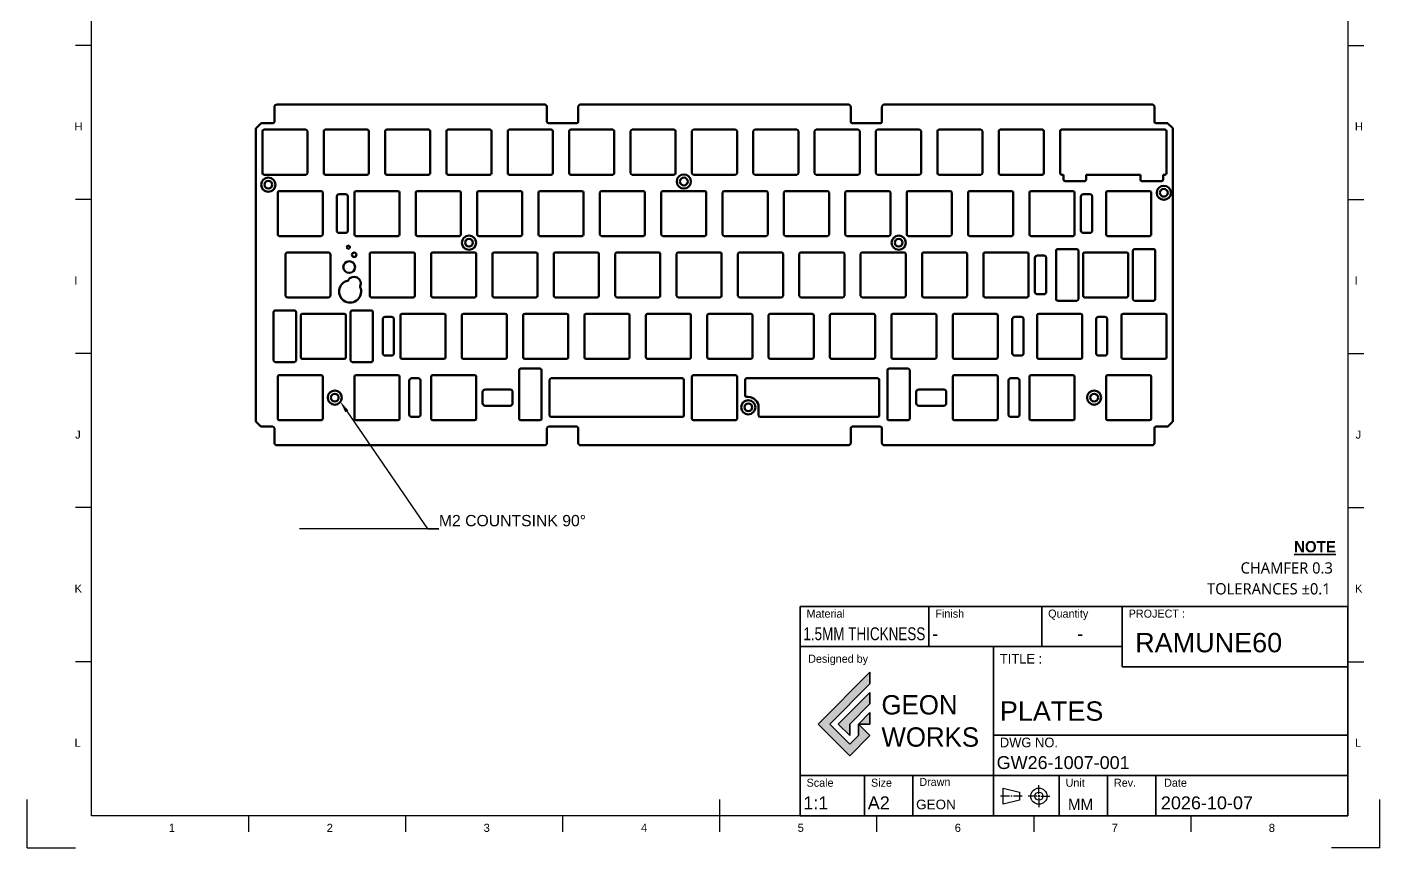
# Model space of a CAD drawing. Header units: millimetres. Extents: x 0 to 420, y 0 to 594.
# Drawn here: x 0 to 420, y 0 to 254.9 of the extents above; entities that cross this region are included whole.
import ezdxf
from ezdxf import colors
from ezdxf.entities.mleader import LeaderData, LeaderLine
from ezdxf.math import Vec2, Vec3

# ---------------------------------------------------------------- set-up
doc = ezdxf.new("R2010")
doc.units = ezdxf.units.MM
doc.header["$LTSCALE"] = 0.75
for name, color, linetype, lineweight in [('BORDER', 7, 'Continuous', 25), ('Hole Notes', 7, 'Continuous', 25), ('TITLEBLOCK', 7, 'Continuous', 35), ('Visible', 7, 'Continuous', 50)]:
    doc.layers.add(name, color=color, linetype=linetype, lineweight=lineweight)
doc.layers.add('SLD-0', color=7, linetype='Continuous')
doc.styles.add('MtXpl___1', font='malgun.ttf')
doc.styles.add('MtXpl_Century_Gothic', font='GOTHIC.TTF')
doc.styles.add('MtXpl_OCR-A_BT', font='')
doc.styles.add('MtXpl_OCR-A_BT_1', font='')
doc.styles.get("Standard").update_dxf_attribs({"font": 'arial.ttf'})
doc.styles.get('MtXpl_OCR-A_BT').set_extended_font_data('OCR-A BT')
doc.styles.get('MtXpl_OCR-A_BT_1').set_extended_font_data('OCR-A BT', bold=True)

# ---------------------------------------------------------------- blocks, each defined once
blk = doc.blocks.new('ISO_A2(P)_SHEET')
for p, q in [((20, 10), (20, 584)), ((410, 584), (410, 10)), ((20, 249.17), (15, 249.17)), ((410, 249.17), (415, 249.17)), ((20, 201.33), (15, 201.33)), ((410, 201.33), (415, 201.33)), ((20, 153.5), (15, 153.5)), ((410, 153.5), (415, 153.5)), ((20, 105.67), (15, 105.67)), ((410, 105.67), (415, 105.67)), ((20, 57.83), (15, 57.83)), ((410, 57.83), (415, 57.83)), ((0, 0), (0, 15)), ((215, 15), (215, 5)), ((420, 0), (420, 15)), ((410, 10), (20, 10)), ((68.75, 10), (68.75, 5)), ((117.5, 10), (117.5, 5)), ((166.25, 10), (166.25, 5)), ((263.75, 10), (263.75, 5)), ((312.5, 10), (312.5, 5)), ((361.25, 10), (361.25, 5)), ((0, 0), (15, 0)), ((420, 0), (405, 0))]:
    blk.add_line(p, q)
for s, p in [('H', (14.72, 222.75)), ('H', (412.22, 222.75)), ('I', (14.67, 174.92)), ('I', (412.17, 174.92)), ('J', (14.91, 127.08)), ('J', (412.41, 127.08)), ('K', (14.74, 79.25)), ('K', (412.24, 79.25)), ('L', (14.74, 31.42)), ('L', (412.24, 31.42)), ('1', (43.99, 4.99)), ('2', (93.02, 4.99)), ('3', (141.73, 4.99)), ('4', (190.58, 5)), ('5', (239.23, 5)), ('6', (287.99, 4.99)), ('7', (336.71, 5)), ('8', (385.48, 4.99))]:
    blk.add_text(s, height=2.5).set_placement(p)
blk = doc.blocks.new('TITLEGW')
h = blk.add_hatch(color=256)
h.dxf.hatch_style = 1
h.paths.add_polyline_path([(-148.32, 40.97), (-148.32, 44.55), (-164.4, 28.46), (-154.57, 18.63), (-148.32, 24.89), (-151.89, 28.46), (-151.89, 24.89), (-154.57, 22.21), (-160.83, 28.46)])
h.paths.add_polyline_path([(-148.32, 34.72), (-148.32, 38.29), (-158.15, 28.46), (-154.57, 24.89), (-154.57, 28.46)], flags=17)
h.paths.add_polyline_path([(-148.32, 32.04), (-151.89, 28.46), (-148.32, 28.46)], flags=16)
for p, q in [((-170, 0), (-170, 65)), ((-170, 65), (0, 65)), ((-130, 65), (-130, 52.5)), ((-95, 65), (-95, 52.5)), ((-70, 46.25), (-70, 65)), ((0, 0), (0, 65)), ((-110, 52.5), (-170, 52.5)), ((-110, 0), (-110, 52.5)), ((-110, 52.5), (-70, 52.5)), ((-70, 46.25), (0, 46.25)), ((-148.32, 44.55), (-164.4, 28.46)), ((-148.32, 44.55), (-148.32, 40.97)), ((-148.32, 40.97), (-160.83, 28.46)), ((-148.32, 38.29), (-158.15, 28.46)), ((-148.32, 38.29), (-148.32, 34.72)), ((-148.32, 34.72), (-154.57, 28.46)), ((-148.32, 32.04), (-151.89, 28.46)), ((-148.32, 32.04), (-148.32, 28.46)), ((-164.4, 28.46), (-154.57, 18.63)), ((-160.83, 28.46), (-154.57, 22.21)), ((-158.15, 28.46), (-154.57, 24.89)), ((-154.57, 24.89), (-154.57, 28.46)), ((-151.89, 28.46), (-148.32, 24.89)), ((-151.89, 28.46), (-151.89, 24.89)), ((-151.89, 28.46), (-148.32, 28.46)), ((-148.32, 24.89), (-154.57, 18.63)), ((-151.89, 24.89), (-154.57, 22.21)), ((-110, 25), (0, 25)), ((-170, 12.5), (0, 12.5)), ((-150, 12.5), (-150, 0)), ((-135, 12.5), (-135, 0)), ((-89.58, 0), (-89.58, 12.5)), ((-74.58, 0), (-74.58, 12.5)), ((-59.58, 0), (-59.58, 12.5)), ((-95.57, 6.07), (-96.17, 6.07)), ((-95.87, 5.77), (-95.87, 6.37)), ((0, 0), (-170, 0))]:
    blk.add_line(p, q)
at = {"layer": 'SLD-0'}
for p, q in [((-106.93, 3.55), (-106.93, 8.59)), ((-106.93, 8.59), (-101.89, 7.33)), ((-95.87, 6.7), (-95.87, 9.44)), ((-105.04, 6.07), (-107.77, 6.07)), ((-101.89, 4.81), (-106.93, 3.55)), ((-104.2, 6.07), (-104.62, 6.07)), ((-101.05, 6.07), (-103.78, 6.07)), ((-101.89, 7.33), (-101.89, 4.81)), ((-96.5, 6.07), (-99.24, 6.07)), ((-95.87, 5.44), (-95.87, 2.71)), ((-95.24, 6.07), (-92.51, 6.07)), ((-95.24, 6.07), (-92.51, 6.07))]:
    blk.add_line(p, q, dxfattribs=at)
for radius in [2.52, 1.26]:
    blk.add_circle((-95.87, 6.07), radius, dxfattribs=at)
for s, height, style, p in [('%%UNOTE', 3.5, 'MtXpl_OCR-A_BT_1', (-16.67, 81.78)), ('CHAMFER 0.3', 3.5, 'MtXpl___1', (-33.28, 75.19)), ('TOLERANCES ±0.1', 3.5, 'MtXpl___1', (-43.68, 68.7)), ('Material', 2.5, 'MtXpl_OCR-A_BT', (-168, 61.5)), ('Finish', 2.5, 'MtXpl_OCR-A_BT', (-128, 61.5)), ('Quantity', 2.5, 'MtXpl_OCR-A_BT', (-93, 61.5)), ('PROJECT :', 2.5, 'MtXpl_OCR-A_BT', (-68, 61.5)), ('Designed by', 2.5, 'MtXpl_OCR-A_BT', (-167.5, 47.5)), ('TITLE :', 3, 'MtXpl_OCR-A_BT', (-108, 47.25)), ('DWG NO.', 3, 'MtXpl_OCR-A_BT', (-108, 21.25)), ('Scale', 2.5, 'MtXpl_OCR-A_BT', (-168, 9)), ('Size', 2.5, 'MtXpl_OCR-A_BT', (-148, 9)), ('Drawn', 2.5, 'MtXpl_OCR-A_BT', (-133, 9.25)), ('Unit', 2.5, 'MtXpl_OCR-A_BT', (-87.58, 9)), ('Rev.', 2.5, 'MtXpl_OCR-A_BT', (-72.58, 9)), ('Date', 2.5, 'MtXpl_OCR-A_BT', (-57, 9)), ('MM', 3.5, 'MtXpl_Century_Gothic', (-86.85, 1.75))]:
    blk.add_text(s, height=height, dxfattribs=dict(style=style)).set_placement(p)
at = {"insert": (-144.75, 37.44), "char_height": 6, "attachment_point": 1}
blk.add_mtext_dynamic_manual_height_columns('{\\fa Astro Space|b0|i0|c0|p2;GEON^JWORKS}', width=29.3157, gutter_width=12.5, heights=[0], dxfattribs=at)
for tag, p, height in [("MAT'L", (-169, 54.5), 4), ('FINISH', (-129, 54.5), 4), ('QUANTITY', (-84, 54.5), 4), ('PROJECT', (-66, 50.75), 6), ('TITLE_1', (-108, 29.5), 6), ('DWG_NO', (-109, 14.5), 4), ('SCALE', (-169, 2), 4), ('SIZE', (-149, 2), 4), ('DRAWN', (-134, 2), 3), ('CREATED_DATE', (-58, 2), 4)]:
    blk.add_attdef(tag, p, '', height=height)

msp = doc.modelspace()

# ---------------------------------------------------------------- linework, layer by layer
at = {"layer": 'Visible'}
for p, q in [((76.801, 230.009), (76.801, 225.509)), ((160.601, 230.809), (77.601, 230.809)), ((161.401, 225.509), (161.401, 230.009)), ((171.102, 230.009), (171.102, 225.509)), ((254.902, 230.809), (171.902, 230.809)), ((255.702, 225.509), (255.702, 230.009)), ((265.403, 230.009), (265.403, 225.509)), ((349.202, 230.809), (266.203, 230.809)), ((350.002, 225.509), (350.002, 230.009)), ((71.052, 223.202), (71.052, 132.409)), ((72.505, 224.863), (71.198, 223.555)), ((76.301, 225.009), (72.859, 225.009)), ((73.552, 223.009), (86.552, 223.009)), ((92.602, 223.009), (105.602, 223.009)), ((111.652, 223.009), (124.652, 223.009)), ((130.702, 223.009), (143.702, 223.009)), ((149.752, 223.009), (162.752, 223.009)), ((170.602, 225.009), (161.901, 225.009)), ((168.802, 223.009), (181.802, 223.009)), ((187.852, 223.009), (200.852, 223.009)), ((206.902, 223.009), (219.902, 223.009)), ((225.952, 223.009), (238.952, 223.009)), ((245.002, 223.009), (258.002, 223.009)), ((264.903, 225.009), (256.202, 225.009)), ((264.052, 223.009), (277.052, 223.009)), ((283.102, 223.009), (296.102, 223.009)), ((302.152, 223.009), (315.152, 223.009)), ((321.202, 223.009), (353.252, 223.009)), ((353.945, 225.009), (350.502, 225.009)), ((355.605, 223.555), (354.298, 224.863)), ((355.752, 132.616), (355.752, 223.202)), ((73.052, 209.509), (73.052, 222.509)), ((87.052, 222.509), (87.052, 209.509)), ((92.102, 209.509), (92.102, 222.509)), ((106.102, 222.509), (106.102, 209.509)), ((111.152, 209.509), (111.152, 222.509)), ((125.152, 222.509), (125.152, 209.509)), ((130.202, 209.509), (130.202, 222.509)), ((144.202, 222.509), (144.202, 209.509)), ((149.252, 209.509), (149.252, 222.509)), ((163.252, 222.509), (163.252, 209.509)), ((168.302, 209.509), (168.302, 222.509)), ((182.302, 222.509), (182.302, 209.509)), ((187.352, 209.509), (187.352, 222.509)), ((201.352, 222.509), (201.352, 209.509)), ((206.402, 209.509), (206.402, 222.509)), ((220.402, 222.509), (220.402, 209.509)), ((225.452, 209.509), (225.452, 222.509)), ((239.452, 222.509), (239.452, 209.509)), ((244.502, 209.509), (244.502, 222.509)), ((258.502, 222.509), (258.502, 209.509)), ((263.552, 209.509), (263.552, 222.509)), ((277.552, 222.509), (277.552, 209.509)), ((282.602, 209.509), (282.602, 222.509)), ((296.602, 222.509), (296.602, 209.509)), ((301.652, 209.509), (301.652, 222.509)), ((315.652, 222.509), (315.652, 209.509)), ((320.702, 209.509), (320.702, 222.509)), ((353.752, 222.509), (353.752, 209.509)), ((86.552, 209.009), (73.552, 209.009)), ((105.602, 209.009), (92.602, 209.009)), ((124.652, 209.009), (111.652, 209.009)), ((143.702, 209.009), (130.702, 209.009)), ((162.752, 209.009), (149.752, 209.009)), ((181.802, 209.009), (168.802, 209.009)), ((200.852, 209.009), (187.852, 209.009)), ((219.902, 209.009), (206.902, 209.009)), ((238.952, 209.009), (225.952, 209.009)), ((258.002, 209.009), (245.002, 209.009)), ((277.052, 209.009), (264.052, 209.009)), ((296.102, 209.009), (283.102, 209.009)), ((315.152, 209.009), (302.152, 209.009)), ((321.789, 209.009), (321.202, 209.009)), ((321.789, 207.509), (321.789, 209.009)), ((328.289, 207.009), (322.289, 207.009)), ((328.789, 209.009), (328.789, 207.509)), ((345.665, 209.009), (328.789, 209.009)), ((345.665, 207.509), (345.665, 209.009)), ((352.165, 207.009), (346.165, 207.009)), ((352.665, 209.009), (352.665, 207.509)), ((353.252, 209.009), (352.665, 209.009)), ((77.814, 190.459), (77.814, 203.459)), ((78.314, 203.959), (91.314, 203.959)), ((91.814, 203.459), (91.814, 190.459)), ((96.127, 191.709), (96.127, 202.209)), ((96.877, 202.959), (98.877, 202.959)), ((99.627, 202.209), (99.627, 191.709)), ((101.627, 190.459), (101.627, 203.459)), ((102.127, 203.959), (115.127, 203.959)), ((115.627, 203.459), (115.627, 190.459)), ((120.677, 190.459), (120.677, 203.459)), ((121.177, 203.959), (134.177, 203.959)), ((134.677, 203.459), (134.677, 190.459)), ((139.727, 190.459), (139.727, 203.459)), ((140.227, 203.959), (153.227, 203.959)), ((153.727, 203.459), (153.727, 190.459)), ((158.777, 190.459), (158.777, 203.459)), ((159.277, 203.959), (172.277, 203.959)), ((172.777, 203.459), (172.777, 190.459)), ((177.827, 190.459), (177.827, 203.459)), ((178.327, 203.959), (191.327, 203.959)), ((191.827, 203.459), (191.827, 190.459)), ((196.877, 190.459), (196.877, 203.459)), ((197.377, 203.959), (210.377, 203.959)), ((210.877, 203.459), (210.877, 190.459)), ((215.927, 190.459), (215.927, 203.459)), ((216.427, 203.959), (229.427, 203.959)), ((229.927, 203.459), (229.927, 190.459)), ((234.977, 190.459), (234.977, 203.459)), ((235.477, 203.959), (248.477, 203.959)), ((248.977, 203.459), (248.977, 190.459)), ((254.027, 190.459), (254.027, 203.459)), ((254.527, 203.959), (267.527, 203.959)), ((268.027, 203.459), (268.027, 190.459)), ((273.077, 190.459), (273.077, 203.459)), ((273.577, 203.959), (286.577, 203.959)), ((287.077, 203.459), (287.077, 190.459)), ((292.127, 190.459), (292.127, 203.459)), ((292.627, 203.959), (305.627, 203.959)), ((306.127, 203.459), (306.127, 190.459)), ((311.177, 190.459), (311.177, 203.459)), ((311.677, 203.959), (324.677, 203.959)), ((325.177, 203.459), (325.177, 190.459)), ((327.177, 191.709), (327.177, 202.209)), ((327.927, 202.959), (329.927, 202.959)), ((330.677, 202.209), (330.677, 191.709)), ((334.989, 190.459), (334.989, 203.459)), ((335.489, 203.959), (348.489, 203.959)), ((348.989, 203.459), (348.989, 190.459)), ((91.314, 189.959), (78.314, 189.959)), ((98.877, 190.959), (96.877, 190.959)), ((115.127, 189.959), (102.127, 189.959)), ((134.177, 189.959), (121.177, 189.959)), ((153.227, 189.959), (140.227, 189.959)), ((172.277, 189.959), (159.277, 189.959)), ((191.327, 189.959), (178.327, 189.959)), ((210.377, 189.959), (197.377, 189.959)), ((229.427, 189.959), (216.427, 189.959)), ((248.477, 189.959), (235.477, 189.959)), ((267.527, 189.959), (254.527, 189.959)), ((286.577, 189.959), (273.577, 189.959)), ((305.627, 189.959), (292.627, 189.959)), ((324.677, 189.959), (311.677, 189.959)), ((329.927, 190.959), (327.927, 190.959)), ((348.489, 189.959), (335.489, 189.959)), ((80.946, 184.908), (93.446, 184.908)), ((106.889, 184.909), (119.889, 184.909)), ((125.939, 184.909), (138.939, 184.909)), ((144.989, 184.909), (157.989, 184.909)), ((164.039, 184.909), (177.039, 184.909)), ((183.089, 184.909), (196.089, 184.909)), ((202.139, 184.909), (215.139, 184.909)), ((221.189, 184.909), (234.189, 184.909)), ((240.239, 184.909), (253.239, 184.909)), ((259.289, 184.909), (272.289, 184.909)), ((278.339, 184.909), (291.339, 184.909)), ((297.389, 184.909), (310.389, 184.909)), ((319.433, 170.409), (319.433, 185.409)), ((319.933, 185.909), (325.883, 185.909)), ((326.383, 185.409), (326.383, 170.409)), ((328.346, 184.909), (341.346, 184.909)), ((343.309, 170.409), (343.309, 185.409)), ((343.809, 185.909), (349.759, 185.909)), ((350.259, 185.409), (350.259, 170.409)), ((80.196, 171.658), (80.196, 184.158)), ((94.196, 184.158), (94.196, 171.658)), ((106.389, 171.409), (106.389, 184.409)), ((120.389, 184.409), (120.389, 171.409)), ((125.439, 171.409), (125.439, 184.409)), ((139.439, 184.409), (139.439, 171.409)), ((144.489, 171.409), (144.489, 184.409)), ((158.489, 184.409), (158.489, 171.409)), ((163.539, 171.409), (163.539, 184.409)), ((177.539, 184.409), (177.539, 171.409)), ((182.589, 171.409), (182.589, 184.409)), ((196.589, 184.409), (196.589, 171.409)), ((201.639, 171.409), (201.639, 184.409)), ((215.639, 184.409), (215.639, 171.409)), ((220.689, 171.409), (220.689, 184.409)), ((234.689, 184.409), (234.689, 171.409)), ((239.739, 171.409), (239.739, 184.409)), ((253.739, 184.409), (253.739, 171.409)), ((258.789, 171.409), (258.789, 184.409)), ((272.789, 184.409), (272.789, 171.409)), ((277.839, 171.409), (277.839, 184.409)), ((291.839, 184.409), (291.839, 171.409)), ((296.889, 171.409), (296.889, 184.409)), ((310.889, 184.409), (310.889, 171.409)), ((312.889, 172.659), (312.889, 183.159)), ((313.639, 183.909), (315.639, 183.909)), ((316.389, 183.159), (316.389, 172.659)), ((327.846, 171.409), (327.846, 184.409)), ((341.846, 184.409), (341.846, 171.409)), ((93.446, 170.908), (80.946, 170.908)), ((119.889, 170.909), (106.889, 170.909)), ((138.939, 170.909), (125.939, 170.909)), ((157.989, 170.909), (144.989, 170.909)), ((177.039, 170.909), (164.039, 170.909)), ((196.089, 170.909), (183.089, 170.909)), ((215.139, 170.909), (202.139, 170.909)), ((234.189, 170.909), (221.189, 170.909)), ((253.239, 170.909), (240.239, 170.909)), ((272.289, 170.909), (259.289, 170.909)), ((291.339, 170.909), (278.339, 170.909)), ((310.389, 170.909), (297.389, 170.909)), ((315.639, 171.909), (313.639, 171.909)), ((325.883, 169.909), (319.933, 169.909)), ((341.346, 170.909), (328.346, 170.909)), ((349.759, 169.909), (343.809, 169.909)), ((76.545, 151.359), (76.545, 166.359)), ((77.045, 166.859), (82.995, 166.859)), ((83.495, 166.359), (83.495, 151.359)), ((84.958, 152.359), (84.958, 165.359)), ((85.458, 165.859), (98.458, 165.859)), ((98.958, 165.359), (98.958, 152.359)), ((100.421, 151.359), (100.421, 166.359)), ((100.921, 166.859), (106.871, 166.859)), ((107.371, 166.359), (107.371, 151.359)), ((110.414, 153.609), (110.414, 164.109)), ((111.164, 164.859), (113.164, 164.859)), ((113.914, 164.109), (113.914, 153.609)), ((115.914, 152.359), (115.914, 165.359)), ((116.414, 165.859), (129.414, 165.859)), ((129.914, 165.359), (129.914, 152.359)), ((134.964, 152.359), (134.964, 165.359)), ((135.464, 165.859), (148.464, 165.859)), ((148.964, 165.359), (148.964, 152.359)), ((154.014, 152.359), (154.014, 165.359)), ((154.514, 165.859), (167.514, 165.859)), ((168.014, 165.359), (168.014, 152.359)), ((173.064, 152.359), (173.064, 165.359)), ((173.564, 165.859), (186.564, 165.859)), ((187.064, 165.359), (187.064, 152.359)), ((192.114, 152.359), (192.114, 165.359)), ((192.614, 165.859), (205.614, 165.859)), ((206.114, 165.359), (206.114, 152.359)), ((211.164, 152.359), (211.164, 165.359)), ((211.664, 165.859), (224.664, 165.859)), ((225.164, 165.359), (225.164, 152.359)), ((230.214, 152.359), (230.214, 165.359)), ((230.714, 165.859), (243.714, 165.859)), ((244.214, 165.359), (244.214, 152.359)), ((249.264, 152.359), (249.264, 165.359)), ((249.764, 165.859), (262.764, 165.859)), ((263.264, 165.359), (263.264, 152.359)), ((268.314, 152.359), (268.314, 165.359)), ((268.814, 165.859), (281.814, 165.859)), ((282.314, 165.359), (282.314, 152.359)), ((287.364, 152.359), (287.364, 165.359)), ((287.864, 165.859), (300.864, 165.859)), ((301.364, 165.359), (301.364, 152.359)), ((305.864, 153.609), (305.864, 164.109)), ((306.614, 164.859), (308.614, 164.859)), ((309.364, 164.109), (309.364, 153.609)), ((313.558, 152.359), (313.558, 165.359)), ((314.058, 165.859), (327.058, 165.859)), ((327.558, 165.359), (327.558, 152.359)), ((331.864, 153.609), (331.864, 164.109)), ((332.614, 164.859), (334.614, 164.859)), ((335.364, 164.109), (335.364, 153.609)), ((339.752, 152.359), (339.752, 165.359)), ((340.252, 165.859), (353.252, 165.859)), ((353.752, 165.359), (353.752, 152.359)), ((98.458, 151.859), (85.458, 151.859)), ((113.164, 152.859), (111.164, 152.859)), ((129.414, 151.859), (116.414, 151.859)), ((148.464, 151.859), (135.464, 151.859)), ((167.514, 151.859), (154.514, 151.859)), ((186.564, 151.859), (173.564, 151.859)), ((205.614, 151.859), (192.614, 151.859)), ((224.664, 151.859), (211.664, 151.859)), ((243.714, 151.859), (230.714, 151.859)), ((262.764, 151.859), (249.764, 151.859)), ((281.814, 151.859), (268.814, 151.859)), ((300.864, 151.859), (287.864, 151.859)), ((308.614, 152.859), (306.614, 152.859)), ((327.058, 151.859), (314.058, 151.859)), ((334.614, 152.859), (332.614, 152.859)), ((353.252, 151.859), (340.252, 151.859)), ((82.995, 150.859), (77.045, 150.859)), ((106.871, 150.859), (100.921, 150.859)), ((152.777, 133.309), (152.777, 148.309)), ((153.277, 148.809), (159.227, 148.809)), ((159.727, 148.309), (159.727, 133.309)), ((267.077, 133.309), (267.077, 148.309)), ((267.577, 148.809), (273.527, 148.809)), ((274.027, 148.309), (274.027, 133.309)), ((77.814, 133.309), (77.814, 146.309)), ((78.314, 146.809), (91.314, 146.809)), ((91.814, 146.309), (91.814, 133.309)), ((101.627, 133.309), (101.627, 146.309)), ((102.127, 146.809), (115.127, 146.809)), ((115.627, 146.309), (115.627, 133.309)), ((118.658, 134.559), (118.658, 145.059)), ((119.408, 145.809), (121.408, 145.809)), ((122.158, 145.059), (122.158, 134.559)), ((125.439, 133.309), (125.439, 146.309)), ((125.939, 146.809), (138.939, 146.809)), ((139.439, 146.309), (139.439, 133.309)), ((162.227, 134.309), (162.227, 145.309)), ((162.727, 145.809), (203.402, 145.809)), ((203.902, 145.309), (203.902, 134.309)), ((206.402, 133.309), (206.402, 146.309)), ((206.902, 146.809), (219.902, 146.809)), ((220.402, 146.309), (220.402, 133.309)), ((222.902, 140.508), (222.902, 145.309)), ((223.402, 145.809), (264.077, 145.809)), ((264.577, 145.309), (264.577, 134.309)), ((287.364, 133.309), (287.364, 146.309)), ((287.864, 146.809), (300.864, 146.809)), ((301.364, 146.309), (301.364, 133.309)), ((304.646, 134.559), (304.646, 145.059)), ((305.396, 145.809), (307.396, 145.809)), ((308.146, 145.059), (308.146, 134.559)), ((311.177, 133.309), (311.177, 146.309)), ((311.677, 146.809), (324.677, 146.809)), ((325.177, 146.309), (325.177, 133.309)), ((334.989, 133.309), (334.989, 146.309)), ((335.489, 146.809), (348.489, 146.809)), ((348.989, 146.309), (348.989, 133.309)), ((141.439, 138.059), (141.439, 141.559)), ((142.189, 142.309), (150.002, 142.309)), ((150.752, 141.559), (150.752, 138.059)), ((223.902, 140.008), (223.402, 140.008)), ((276.052, 138.059), (276.052, 141.559)), ((276.802, 142.309), (284.614, 142.309)), ((285.364, 141.559), (285.364, 138.059)), ((150.002, 137.309), (142.189, 137.309)), ((227.102, 136.808), (227.102, 134.309)), ((284.614, 137.309), (276.802, 137.309)), ((71.052, 132.409), (72.505, 130.955)), ((72.859, 130.809), (76.301, 130.809)), ((76.801, 130.309), (76.801, 125.809)), ((91.314, 132.809), (78.314, 132.809)), ((115.127, 132.809), (102.127, 132.809)), ((121.408, 133.809), (119.408, 133.809)), ((138.939, 132.809), (125.939, 132.809)), ((159.227, 132.809), (153.277, 132.809)), ((161.401, 125.809), (161.401, 130.309)), ((161.901, 130.809), (170.602, 130.809)), ((203.402, 133.809), (162.727, 133.809)), ((171.102, 130.309), (171.102, 125.809)), ((219.902, 132.809), (206.902, 132.809)), ((264.077, 133.809), (227.602, 133.809)), ((255.702, 125.809), (255.702, 130.309)), ((256.202, 130.809), (264.903, 130.809)), ((265.403, 130.309), (265.403, 125.809)), ((273.527, 132.809), (267.577, 132.809)), ((300.864, 132.809), (287.864, 132.809)), ((307.396, 133.809), (305.396, 133.809)), ((324.677, 132.809), (311.677, 132.809)), ((348.489, 132.809), (335.489, 132.809)), ((350.002, 125.809), (350.002, 130.309)), ((350.502, 130.809), (353.945, 130.809)), ((354.298, 130.955), (355.605, 132.263)), ((77.601, 125.009), (160.601, 125.009)), ((171.902, 125.009), (254.902, 125.009)), ((266.203, 125.009), (349.202, 125.009))]:
    msp.add_line(p, q, dxfattribs=at)
at = {"layer": 'Visible', "extrusion": (0, 0, -1)}
for centre, radius in [((-74.902, 205.908), 2.2), ((-74.902, 205.908), 1.2), ((-203.902, 206.908), 2.2), ((-203.902, 206.908), 1.2), ((-352.902, 203.408), 2.2), ((-352.902, 203.408), 1.2), ((-137.202, 187.908), 2.2), ((-137.202, 187.908), 1.2), ((-270.602, 187.908), 2.2), ((-270.602, 187.908), 1.2), ((-99.716, 186.524), 0.5), ((-101.559, 184.155), 0.683), ((-100.011, 180.341), 1.824), ((-95.53, 139.808), 2.2), ((-95.53, 139.808), 1.2), ((-223.902, 136.808), 2.2), ((-331.272, 139.808), 2.2), ((-331.272, 139.808), 1.2), ((-223.902, 136.808), 1.2)]:
    msp.add_circle(centre, radius, dxfattribs=at)
for centre, radius, start, end in [((-77.601, 230.009), 0.8, 0, 90), ((-73.552, 222.509), 0.5, 0, 90), ((-86.552, 222.509), 0.5, 90, 180), ((-92.602, 222.509), 0.5, 0, 90), ((-105.602, 222.509), 0.5, 90, 180), ((-111.652, 222.509), 0.5, 0, 90), ((-124.652, 222.509), 0.5, 90, 180), ((-130.702, 222.509), 0.5, 0, 90), ((-143.702, 222.509), 0.5, 90, 180), ((-149.752, 222.509), 0.5, 0, 90), ((-162.752, 222.509), 0.5, 90, 180), ((-168.802, 222.509), 0.5, 0, 90), ((-181.802, 222.509), 0.5, 90, 180), ((-187.852, 222.509), 0.5, 0, 90), ((-200.852, 222.509), 0.5, 90, 180), ((-206.902, 222.509), 0.5, 0, 90), ((-219.902, 222.509), 0.5, 90, 180), ((-225.952, 222.509), 0.5, 0, 90), ((-238.952, 222.509), 0.5, 90, 180), ((-245.002, 222.509), 0.5, 0, 90), ((-258.002, 222.509), 0.5, 90, 180), ((-264.052, 222.509), 0.5, 0, 90), ((-277.052, 222.509), 0.5, 90, 180), ((-283.102, 222.509), 0.5, 0, 90), ((-296.102, 222.509), 0.5, 90, 180), ((-302.152, 222.509), 0.5, 0, 90), ((-315.152, 222.509), 0.5, 90, 180), ((-321.202, 222.509), 0.5, 0, 90), ((-353.252, 222.509), 0.5, 90, 180), ((-73.552, 209.509), 0.5, 270, 0), ((-86.552, 209.509), 0.5, 180, 270), ((-92.602, 209.509), 0.5, 270, 0), ((-105.602, 209.509), 0.5, 180, 270), ((-111.652, 209.509), 0.5, 270, 0), ((-124.652, 209.509), 0.5, 180, 270), ((-130.702, 209.509), 0.5, 270, 0), ((-143.702, 209.509), 0.5, 180, 270), ((-149.752, 209.509), 0.5, 270, 0), ((-162.752, 209.509), 0.5, 180, 270), ((-168.802, 209.509), 0.5, 270, 0), ((-181.802, 209.509), 0.5, 180, 270), ((-187.852, 209.509), 0.5, 270, 0), ((-200.852, 209.509), 0.5, 180, 270), ((-206.902, 209.509), 0.5, 270, 0), ((-219.902, 209.509), 0.5, 180, 270), ((-225.952, 209.509), 0.5, 270, 0), ((-238.952, 209.509), 0.5, 180, 270), ((-245.002, 209.509), 0.5, 270, 0), ((-258.002, 209.509), 0.5, 180, 270), ((-264.052, 209.509), 0.5, 270, 0), ((-277.052, 209.509), 0.5, 180, 270), ((-283.102, 209.509), 0.5, 270, 0), ((-296.102, 209.509), 0.5, 180, 270), ((-302.152, 209.509), 0.5, 270, 0), ((-315.152, 209.509), 0.5, 180, 270), ((-321.202, 209.509), 0.5, 270, 0), ((-322.289, 207.509), 0.5, 270, 0), ((-328.289, 207.509), 0.5, 180, 270), ((-346.165, 207.509), 0.5, 270, 0), ((-352.165, 207.509), 0.5, 180, 270), ((-353.252, 209.509), 0.5, 180, 270), ((-78.314, 203.459), 0.5, 0, 90), ((-91.314, 203.459), 0.5, 90, 180), ((-96.877, 202.209), 0.75, 0, 90), ((-98.877, 202.209), 0.75, 90, 180), ((-102.127, 203.459), 0.5, 0, 90), ((-115.127, 203.459), 0.5, 90, 180), ((-121.177, 203.459), 0.5, 0, 90), ((-134.177, 203.459), 0.5, 90, 180), ((-140.227, 203.459), 0.5, 0, 90), ((-153.227, 203.459), 0.5, 90, 180), ((-159.277, 203.459), 0.5, 0, 90), ((-172.277, 203.459), 0.5, 90, 180), ((-178.327, 203.459), 0.5, 0, 90), ((-191.327, 203.459), 0.5, 90, 180), ((-197.377, 203.459), 0.5, 0, 90), ((-210.377, 203.459), 0.5, 90, 180), ((-216.427, 203.459), 0.5, 0, 90), ((-229.427, 203.459), 0.5, 90, 180), ((-235.477, 203.459), 0.5, 0, 90), ((-248.477, 203.459), 0.5, 90, 180), ((-254.527, 203.459), 0.5, 0, 90), ((-267.527, 203.459), 0.5, 90, 180), ((-273.577, 203.459), 0.5, 0, 90), ((-286.577, 203.459), 0.5, 90, 180), ((-292.627, 203.459), 0.5, 0, 90), ((-305.627, 203.459), 0.5, 90, 180), ((-311.677, 203.459), 0.5, 0, 90), ((-324.677, 203.459), 0.5, 90, 180), ((-327.927, 202.209), 0.75, 0, 90), ((-329.927, 202.209), 0.75, 90, 180), ((-335.489, 203.459), 0.5, 0, 90), ((-348.489, 203.459), 0.5, 90, 180), ((-78.314, 190.459), 0.5, 270, 0), ((-91.314, 190.459), 0.5, 180, 270), ((-96.877, 191.709), 0.75, 270, 0), ((-98.877, 191.709), 0.75, 180, 270), ((-102.127, 190.459), 0.5, 270, 0), ((-115.127, 190.459), 0.5, 180, 270), ((-121.177, 190.459), 0.5, 270, 0), ((-134.177, 190.459), 0.5, 180, 270), ((-140.227, 190.459), 0.5, 270, 0), ((-153.227, 190.459), 0.5, 180, 270), ((-159.277, 190.459), 0.5, 270, 0), ((-172.277, 190.459), 0.5, 180, 270), ((-178.327, 190.459), 0.5, 270, 0), ((-191.327, 190.459), 0.5, 180, 270), ((-197.377, 190.459), 0.5, 270, 0), ((-210.377, 190.459), 0.5, 180, 270), ((-216.427, 190.459), 0.5, 270, 0), ((-229.427, 190.459), 0.5, 180, 270), ((-235.477, 190.459), 0.5, 270, 0), ((-248.477, 190.459), 0.5, 180, 270), ((-254.527, 190.459), 0.5, 270, 0), ((-267.527, 190.459), 0.5, 180, 270), ((-273.577, 190.459), 0.5, 270, 0), ((-286.577, 190.459), 0.5, 180, 270), ((-292.627, 190.459), 0.5, 270, 0), ((-305.627, 190.459), 0.5, 180, 270), ((-311.677, 190.459), 0.5, 270, 0), ((-324.677, 190.459), 0.5, 180, 270), ((-327.927, 191.709), 0.75, 270, 0), ((-329.927, 191.709), 0.75, 180, 270), ((-335.489, 190.459), 0.5, 270, 0), ((-348.489, 190.459), 0.5, 180, 270), ((-80.946, 184.158), 0.75, 0, 90), ((-93.446, 184.158), 0.75, 90, 180), ((-106.889, 184.409), 0.5, 0, 90), ((-119.889, 184.409), 0.5, 90, 180), ((-125.939, 184.409), 0.5, 0, 90), ((-138.939, 184.409), 0.5, 90, 180), ((-144.989, 184.409), 0.5, 0, 90), ((-157.989, 184.409), 0.5, 90, 180), ((-164.039, 184.409), 0.5, 0, 90), ((-177.039, 184.409), 0.5, 90, 180), ((-183.089, 184.409), 0.5, 0, 90), ((-196.089, 184.409), 0.5, 90, 180), ((-202.139, 184.409), 0.5, 0, 90), ((-215.139, 184.409), 0.5, 90, 180), ((-221.189, 184.409), 0.5, 0, 90), ((-234.189, 184.409), 0.5, 90, 180), ((-240.239, 184.409), 0.5, 0, 90), ((-253.239, 184.409), 0.5, 90, 180), ((-259.289, 184.409), 0.5, 0, 90), ((-272.289, 184.409), 0.5, 90, 180), ((-278.339, 184.409), 0.5, 0, 90), ((-291.339, 184.409), 0.5, 90, 180), ((-297.389, 184.409), 0.5, 0, 90), ((-310.389, 184.409), 0.5, 90, 180), ((-319.933, 185.409), 0.5, 0, 90), ((-325.883, 185.409), 0.5, 90, 180), ((-328.346, 184.409), 0.5, 0, 90), ((-341.346, 184.409), 0.5, 90, 180), ((-343.809, 185.409), 0.5, 0, 90), ((-349.759, 185.409), 0.5, 90, 180), ((-313.639, 183.159), 0.75, 0, 90), ((-315.639, 183.159), 0.75, 90, 180), ((-101.533, 175.226), 2.074, 29.72124, 203.60931), ((-100.292, 172.755), 3.439, 156.01477, 77.31577), ((-99.471, 176.403), 0.3, 209.72124, 257.31577), ((-103.708, 174.275), 0.3, 336.01477, 23.60931), ((-313.639, 172.659), 0.75, 270, 0), ((-315.639, 172.659), 0.75, 180, 270), ((-80.946, 171.658), 0.75, 270, 0), ((-93.446, 171.658), 0.75, 180, 270), ((-106.889, 171.409), 0.5, 270, 0), ((-119.889, 171.409), 0.5, 180, 270), ((-125.939, 171.409), 0.5, 270, 0), ((-138.939, 171.409), 0.5, 180, 270), ((-144.989, 171.409), 0.5, 270, 0), ((-157.989, 171.409), 0.5, 180, 270), ((-164.039, 171.409), 0.5, 270, 0), ((-177.039, 171.409), 0.5, 180, 270), ((-183.089, 171.409), 0.5, 270, 0), ((-196.089, 171.409), 0.5, 180, 270), ((-202.139, 171.409), 0.5, 270, 0), ((-215.139, 171.409), 0.5, 180, 270), ((-221.189, 171.409), 0.5, 270, 0), ((-234.189, 171.409), 0.5, 180, 270), ((-240.239, 171.409), 0.5, 270, 0), ((-253.239, 171.409), 0.5, 180, 270), ((-259.289, 171.409), 0.5, 270, 0), ((-272.289, 171.409), 0.5, 180, 270), ((-278.339, 171.409), 0.5, 270, 0), ((-291.339, 171.409), 0.5, 180, 270), ((-297.389, 171.409), 0.5, 270, 0), ((-310.389, 171.409), 0.5, 180, 270), ((-319.933, 170.409), 0.5, 270, 0), ((-325.883, 170.409), 0.5, 180, 270), ((-328.346, 171.409), 0.5, 270, 0), ((-341.346, 171.409), 0.5, 180, 270), ((-343.809, 170.409), 0.5, 270, 0), ((-349.759, 170.409), 0.5, 180, 270), ((-77.045, 166.359), 0.5, 0, 90), ((-82.995, 166.359), 0.5, 90, 180), ((-85.458, 165.359), 0.5, 0, 90), ((-98.458, 165.359), 0.5, 90, 180), ((-100.921, 166.359), 0.5, 0, 90), ((-106.871, 166.359), 0.5, 90, 180), ((-111.164, 164.109), 0.75, 0, 90), ((-113.164, 164.109), 0.75, 90, 180), ((-116.414, 165.359), 0.5, 0, 90), ((-129.414, 165.359), 0.5, 90, 180), ((-135.464, 165.359), 0.5, 0, 90), ((-148.464, 165.359), 0.5, 90, 180), ((-154.514, 165.359), 0.5, 0, 90), ((-167.514, 165.359), 0.5, 90, 180), ((-173.564, 165.359), 0.5, 0, 90), ((-186.564, 165.359), 0.5, 90, 180), ((-192.614, 165.359), 0.5, 0, 90), ((-205.614, 165.359), 0.5, 90, 180), ((-211.664, 165.359), 0.5, 0, 90), ((-224.664, 165.359), 0.5, 90, 180), ((-230.714, 165.359), 0.5, 0, 90), ((-243.714, 165.359), 0.5, 90, 180), ((-249.764, 165.359), 0.5, 0, 90), ((-262.764, 165.359), 0.5, 90, 180), ((-268.814, 165.359), 0.5, 0, 90), ((-281.814, 165.359), 0.5, 90, 180), ((-287.864, 165.359), 0.5, 0, 90), ((-300.864, 165.359), 0.5, 90, 180), ((-306.614, 164.109), 0.75, 0, 90), ((-308.614, 164.109), 0.75, 90, 180), ((-314.058, 165.359), 0.5, 0, 90), ((-327.058, 165.359), 0.5, 90, 180), ((-332.614, 164.109), 0.75, 0, 90), ((-334.614, 164.109), 0.75, 90, 180), ((-340.252, 165.359), 0.5, 0, 90), ((-353.252, 165.359), 0.5, 90, 180), ((-77.045, 151.359), 0.5, 270, 0), ((-82.995, 151.359), 0.5, 180, 270), ((-85.458, 152.359), 0.5, 270, 0), ((-98.458, 152.359), 0.5, 180, 270), ((-100.921, 151.359), 0.5, 270, 0), ((-106.871, 151.359), 0.5, 180, 270), ((-111.164, 153.609), 0.75, 270, 0), ((-113.164, 153.609), 0.75, 180, 270), ((-116.414, 152.359), 0.5, 270, 0), ((-129.414, 152.359), 0.5, 180, 270), ((-135.464, 152.359), 0.5, 270, 0), ((-148.464, 152.359), 0.5, 180, 270), ((-154.514, 152.359), 0.5, 270, 0), ((-167.514, 152.359), 0.5, 180, 270), ((-173.564, 152.359), 0.5, 270, 0), ((-186.564, 152.359), 0.5, 180, 270), ((-192.614, 152.359), 0.5, 270, 0), ((-205.614, 152.359), 0.5, 180, 270), ((-211.664, 152.359), 0.5, 270, 0), ((-224.664, 152.359), 0.5, 180, 270), ((-230.714, 152.359), 0.5, 270, 0), ((-243.714, 152.359), 0.5, 180, 270), ((-249.764, 152.359), 0.5, 270, 0), ((-262.764, 152.359), 0.5, 180, 270), ((-268.814, 152.359), 0.5, 270, 0), ((-281.814, 152.359), 0.5, 180, 270), ((-287.864, 152.359), 0.5, 270, 0), ((-300.864, 152.359), 0.5, 180, 270), ((-306.614, 153.609), 0.75, 270, 0), ((-308.614, 153.609), 0.75, 180, 270), ((-314.058, 152.359), 0.5, 270, 0), ((-327.058, 152.359), 0.5, 180, 270), ((-332.614, 153.609), 0.75, 270, 0), ((-334.614, 153.609), 0.75, 180, 270), ((-340.252, 152.359), 0.5, 270, 0), ((-353.252, 152.359), 0.5, 180, 270), ((-153.277, 148.309), 0.5, 0, 90), ((-159.227, 148.309), 0.5, 90, 180), ((-267.577, 148.309), 0.5, 0, 90), ((-273.527, 148.309), 0.5, 90, 180), ((-78.314, 146.309), 0.5, 0, 90), ((-91.314, 146.309), 0.5, 90, 180), ((-102.127, 146.309), 0.5, 0, 90), ((-115.127, 146.309), 0.5, 90, 180), ((-119.408, 145.059), 0.75, 0, 90), ((-121.408, 145.059), 0.75, 90, 180), ((-125.939, 146.309), 0.5, 0, 90), ((-138.939, 146.309), 0.5, 90, 180), ((-206.902, 146.309), 0.5, 0, 90), ((-219.902, 146.309), 0.5, 90, 180), ((-287.864, 146.309), 0.5, 0, 90), ((-300.864, 146.309), 0.5, 90, 180), ((-305.396, 145.059), 0.75, 0, 90), ((-307.396, 145.059), 0.75, 90, 180), ((-311.677, 146.309), 0.5, 0, 90), ((-324.677, 146.309), 0.5, 90, 180), ((-335.489, 146.309), 0.5, 0, 90), ((-348.489, 146.309), 0.5, 90, 180), ((-142.189, 141.559), 0.75, 0, 90), ((-150.002, 141.559), 0.75, 90, 180), ((-276.802, 141.559), 0.75, 0, 90), ((-284.614, 141.559), 0.75, 90, 180), ((-119.408, 134.559), 0.75, 270, 0), ((-121.408, 134.559), 0.75, 180, 270), ((-142.189, 138.059), 0.75, 270, 0), ((-150.002, 138.059), 0.75, 180, 270), ((-276.802, 138.059), 0.75, 270, 0), ((-284.614, 138.059), 0.75, 180, 270), ((-305.396, 134.559), 0.75, 270, 0), ((-307.396, 134.559), 0.75, 180, 270), ((-78.314, 133.309), 0.5, 270, 0), ((-91.314, 133.309), 0.5, 180, 270), ((-102.127, 133.309), 0.5, 270, 0), ((-115.127, 133.309), 0.5, 180, 270), ((-125.939, 133.309), 0.5, 270, 0), ((-138.939, 133.309), 0.5, 180, 270), ((-153.277, 133.309), 0.5, 270, 0), ((-159.227, 133.309), 0.5, 180, 270), ((-206.902, 133.309), 0.5, 270, 0), ((-219.902, 133.309), 0.5, 180, 270), ((-267.577, 133.309), 0.5, 270, 0), ((-273.527, 133.309), 0.5, 180, 270), ((-287.864, 133.309), 0.5, 270, 0), ((-300.864, 133.309), 0.5, 180, 270), ((-311.677, 133.309), 0.5, 270, 0), ((-324.677, 133.309), 0.5, 180, 270), ((-335.489, 133.309), 0.5, 270, 0), ((-348.489, 133.309), 0.5, 180, 270)]:
    msp.add_arc(centre, radius, start, end, dxfattribs=at)
at = {"layer": 'Visible'}
for centre, radius, start, end in [((76.301, 225.509), 0.5, 270, 0), ((161.901, 225.509), 0.5, 180, 270), ((170.602, 225.509), 0.5, 270, 0), ((256.202, 225.509), 0.5, 180, 270), ((264.903, 225.509), 0.5, 270, 0), ((350.502, 225.509), 0.5, 180, 270), ((162.727, 145.309), 0.5, 90, 180), ((203.402, 145.309), 0.5, 0, 90), ((223.402, 145.309), 0.5, 90, 180), ((264.077, 145.309), 0.5, 0, 90), ((223.402, 140.508), 0.5, 180, 270), ((223.902, 136.808), 3.2, 0, 90), ((76.301, 130.309), 0.5, 0, 90), ((161.901, 130.309), 0.5, 90, 180), ((162.727, 134.309), 0.5, 180, 270), ((170.602, 130.309), 0.5, 0, 90), ((203.402, 134.309), 0.5, 270, 0), ((227.602, 134.309), 0.5, 180, 270), ((256.202, 130.309), 0.5, 90, 180), ((264.077, 134.309), 0.5, 270, 0), ((264.903, 130.309), 0.5, 0, 90), ((350.502, 130.309), 0.5, 90, 180)]:
    msp.add_arc(centre, radius, start, end, dxfattribs=at)
for points, weights in [([(161.401, 230.009), (161.401, 230.809), (160.601, 230.809)], [1, 0.707106781187, 1]), ([(171.902, 230.809), (171.102, 230.809), (171.102, 230.009)], [1, 0.707106781187, 1]), ([(255.702, 230.009), (255.702, 230.809), (254.902, 230.809)], [1, 0.707106781187, 1]), ([(266.203, 230.809), (265.403, 230.809), (265.403, 230.009)], [1, 0.707106781187, 1]), ([(350.002, 230.009), (350.002, 230.809), (349.202, 230.809)], [1, 0.707106781187, 1]), ([(71.198, 223.555), (71.052, 223.409), (71.052, 223.202)], [1, 0.923879532511, 1]), ([(72.859, 225.009), (72.652, 225.009), (72.505, 224.863)], [1, 0.923879532511, 1]), ([(354.298, 224.863), (354.152, 225.009), (353.945, 225.009)], [1, 0.923879532511, 1]), ([(355.752, 223.202), (355.752, 223.409), (355.605, 223.555)], [1, 0.923879532511, 1]), ([(72.505, 130.955), (72.652, 130.809), (72.859, 130.809)], [1, 0.923879532511, 1]), ([(353.945, 130.809), (354.152, 130.809), (354.298, 130.955)], [1, 0.923879532511, 1]), ([(355.605, 132.263), (355.752, 132.409), (355.752, 132.616)], [1, 0.923879532511, 1]), ([(76.801, 125.809), (76.801, 125.009), (77.601, 125.009)], [1, 0.707106781187, 1]), ([(160.601, 125.009), (161.401, 125.009), (161.401, 125.809)], [1, 0.707106781187, 1]), ([(171.102, 125.809), (171.102, 125.009), (171.902, 125.009)], [1, 0.707106781187, 1]), ([(254.902, 125.009), (255.702, 125.009), (255.702, 125.809)], [1, 0.707106781187, 1]), ([(265.403, 125.809), (265.403, 125.009), (266.203, 125.009)], [1, 0.707106781187, 1]), ([(349.202, 125.009), (350.002, 125.009), (350.002, 125.809)], [1, 0.707106781187, 1])]:
    msp.add_rational_spline(points, weights, degree=2, dxfattribs=at)

# ---------------------------------------------------------------- block references
at = {"layer": 'BORDER'}
msp.add_blockref('ISO_A2(P)_SHEET', (0, 0), dxfattribs=at)
at = {"layer": 'TITLEBLOCK'}
ref = msp.add_blockref('TITLEGW', (410, 10), dxfattribs=at)
ref.add_attrib("MAT'L", '1.5MM THICKNESS', (241, 64.5), dxfattribs={"layer": '0', "height": 4, "width": 0.748159})
ref.add_attrib('FINISH', '-', (281, 64.5), dxfattribs={"layer": '0', "height": 4})
ref.add_attrib('SCALE', '1:1', (241, 12), dxfattribs={"layer": '0', "height": 4})
ref.add_attrib('TITLE_1', 'PLATES', (302, 39.5), dxfattribs={"layer": '0', "height": 6})
ref.add_attrib('SIZE', 'A2', (261, 12), dxfattribs={"layer": '0', "height": 4})
ref.add_attrib('QUANTITY', '-', (326, 64.5), dxfattribs={"layer": '0', "height": 4})
ref.add_attrib('DWG_NO', 'GW26-1007-001', (301, 24.5), dxfattribs={"layer": '0', "height": 4})
ref.add_attrib('DRAWN', 'GEON', (276, 12), dxfattribs={"layer": '0', "height": 3})
ref.add_attrib('CREATED_DATE', '2026-10-07', (352, 12), dxfattribs={"layer": '0', "height": 4})
ref.add_attrib('PROJECT', 'RAMUNE60', (344, 60.75), dxfattribs={"layer": '0', "height": 6})

# ---------------------------------------------------------------- leaders
at = {"layer": 'Hole Notes'}
ml = msp.add_multileader_mtext('Standard', dxfattribs=at)
ml.set_content('M2 COUNTSINK 90%%D', color=256)
ml.set_leader_properties()
ml.build(insert=Vec2(0, 0))
ml.multileader.update_dxf_attribs({"text_left_attachment_type": 5, "text_right_attachment_type": 5, "dogleg_length": 3.5, "arrow_head_size": 3.5})
ctx = ml.context
ctx.base_point, ctx.char_height, ctx.arrow_head_size, ctx.landing_gap_size, ctx.plane_origin = Vec3(127.851, 99.117), 3.5, 3.5, 0, Vec3(97.283, 138.478)
ctx.left_attachment, ctx.right_attachment = 5, 5
notes = []
notes.append((ctx, [(0, (1, 1, 0), (124.351, 99.117), (1, 0), 3.5, [(0, [(97.283, 138.478)], 0, [])])]))
ctx.mtext.insert, ctx.mtext.flow_direction = Vec3(127.851, 103.379), 5
for ctx, leaders in notes:
    for number, flags, end, landing, length, lines in leaders:
        leader = LeaderData()
        leader.index, (leader.has_last_leader_line, leader.has_dogleg_vector, leader.attachment_direction) = number, flags
        leader.last_leader_point, leader.dogleg_vector, leader.dogleg_length = Vec3(end), Vec3(landing), length
        for number, points, colour, breaks in lines:
            line = LeaderLine()
            line.index, line.vertices, line.color, line.breaks = number, Vec3.list(points), colors.encode_raw_color(colour), breaks
            leader.lines.append(line)
        ctx.leaders.append(leader)

doc.saveas('drawing.dxf')
